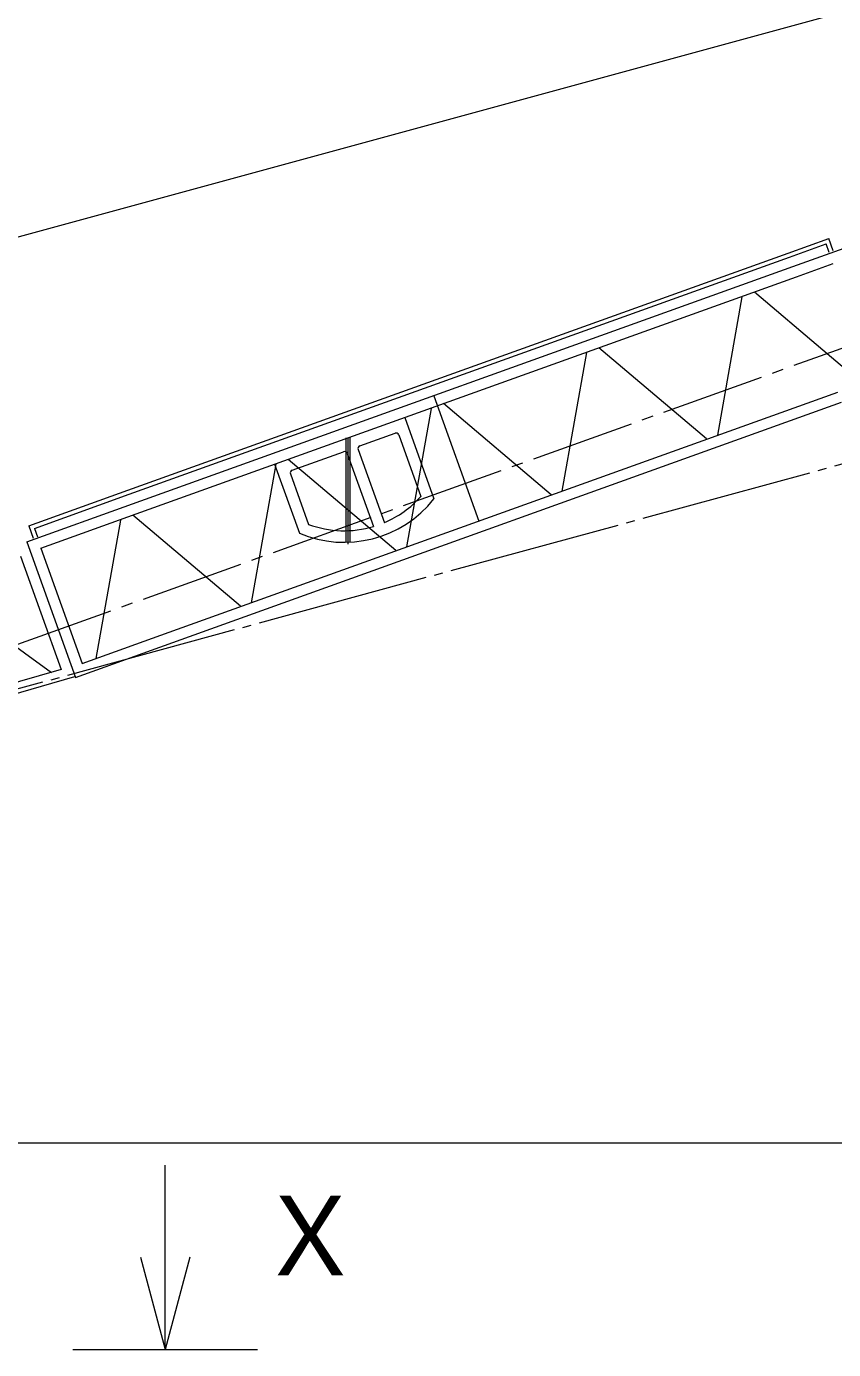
# Model space of a CAD drawing. Units: millimetres, scale not verified. Extents: x -26175 to 26208, y -37536 to 40834.
# Drawn here: x -15406 to -9803, y 11469 to 20649 of the extents above; entities that cross this region are included whole.
import ezdxf
from ezdxf.enums import TextEntityAlignment as Align

# ---------------------------------------------------------------- set-up
doc = ezdxf.new("R2010")
doc.units = ezdxf.units.MM
doc.header["$LTSCALE"] = 80
doc.linetypes.add('CHAIN2', pattern=[12, 9, -1, 1, -1])
doc.linetypes.add('USER1', pattern=[17.25, 15, -0.75, 0.75, -0.75])
for name, color, linetype, lineweight in [('0-0_0', 7, 'Continuous', 18), ('0-2_01 細線', 7, 'Continuous', 18), ('0-3_05 寸法', 7, 'Continuous', 18), ('0-5_12 当社中心線', 3, 'CHAIN2', 18), ('0-6_22 躯体・土木、中心線', 1, 'USER1', 18), ('0-7_20 躯体・土木、外形線', 1, 'Continuous', 18)]:
    doc.layers.add(name, color=color, linetype=linetype, lineweight=lineweight)
doc.styles.add('ＭＳ ゴシック', font='')
doc.styles.get('ＭＳ ゴシック').set_extended_font_data('MS Gothic')

msp = doc.modelspace()

# ---------------------------------------------------------------- linework, layer by layer
at = {"layer": '0-0_0'}
for p, q in [((-14442.97, 11468.96), (-14442.97, 12748.96)), ((-14614.46, 12108.96), (-14442.97, 11468.96)), ((-14271.48, 12108.96), (-14442.97, 11468.96)), ((-15082.97, 11468.96), (-13802.97, 11468.96))]:
    msp.add_line(p, q, dxfattribs=at)
at = {"layer": '0-2_01 細線'}
for p, q in [((-14702.73, 17431.62), (-10119.2, 19077.28)), ((-14692.59, 17403.38), (-10109.06, 19049.04)), ((-14668.93, 17337.49), (-10085.41, 18983.15)), ((-14643.59, 17266.91), (-10060.06, 18912.57)), ((-10439.6, 18773.38), (-10609.79, 17813.06)), ((-9877.54, 18404.23), (-10352.93, 18806.73)), ((-11518.19, 18386.13), (-11688.39, 17425.8)), ((-10685.48, 17787.83), (-11431.52, 18419.47)), ((-14356.35, 16466.92), (-9772.83, 18112.57)), ((-12578.91, 18087.27), (-12266.58, 17217.36)), ((-14331.01, 16396.33), (-9747.48, 18041.98)), ((-12596.77, 17998.89), (-12766.99, 17038.55)), ((-11764.06, 17400.58), (-12510.11, 18032.22)), ((-12779.65, 17936.14), (-12577.1, 17371.99)), ((-13091.44, 17739.19), (-12846.73, 17827.05)), ((-12821.15, 17814.99), (-12667.92, 17388.22)), ((-13189.94, 17794.21), (-13189.94, 17070.64)), ((-13174.94, 17794.21), (-13174.94, 17057.04)), ((-13159.94, 17794.21), (-13159.94, 17070.64)), ((-12842.65, 17013.31), (-13588.69, 17644.97)), ((-13562.03, 17570.24), (-13204.38, 17698.65)), ((-13178.8, 17686.58), (-12996.46, 17178.73)), ((-13103.5, 17713.61), (-12921.17, 17205.76)), ((-13675.36, 17611.62), (-13845.57, 16651.3)), ((-13683.18, 17611.74), (-13511.62, 17133.92)), ((-13574.09, 17544.66), (-13448.5, 17194.85)), ((-13921.23, 16626.07), (-14667.29, 17257.73))]:
    msp.add_line(p, q, dxfattribs=at)
for centre, radius, start, end in [((-12839.97, 17808.23), 20, 19.75144, 109.74894), ((-13084.68, 17720.37), 20, 109.75144, 199.75144), ((-13197.62, 17679.82), 20, 19.75144, 109.74716), ((-13555.27, 17551.42), 20, 109.75144, 199.75056), ((-13200.09, 17864.25), 794, 246.8984, 321.68571), ((-13200.09, 17864.25), 714, 292.96152, 318.1869), ((-13200.09, 17864.25), 714, 249.63995, 286.5385)]:
    msp.add_arc(centre, radius, start, end, dxfattribs=at)
at = {"layer": '0-3_05 寸法'}
for p, q in [((-19260.82, 18153.16), (6691.89, 25232.96)), ((7603.62, 12901.05), (-16196.38, 12901.05))]:
    msp.add_line(p, q, dxfattribs=at)
at = {"layer": '0-5_12 当社中心線'}
msp.add_line((-19112.07, 15054.07), (18199.53, 28451), dxfattribs=at)
at = {"layer": '0-6_22 躯体・土木、中心線'}
msp.add_line((-19113.81, 15059.56), (8231.84, 22515.33), dxfattribs=at)
at = {"layer": '0-7_20 躯体・土木、外形線'}
for p, q in [((-10085.41, 18983.15), (-5501.88, 20628.82)), ((-10119.2, 19077.28), (-9836.43, 19178.8)), ((-10109.06, 19049.04), (-9854.53, 19140.42)), ((-9833.46, 19081.74), (-9854.53, 19140.42)), ((-9805.22, 19091.87), (-9836.43, 19178.8)), ((-10060.06, 18912.57), (-9805.38, 19004.02)), ((-9606.89, 18175.07), (-9877.54, 18404.23)), ((-15389.38, 17185.08), (-14702.73, 17431.62)), ((-15351, 17166.98), (-14692.59, 17403.38)), ((-15402.64, 17074.06), (-14668.93, 17337.49)), ((-15306.7, 17028.83), (-14643.59, 17266.91)), ((-15389.38, 17185.08), (-15358.3, 17098.51)), ((-14753.94, 17224.37), (-14924.16, 16264.04)), ((-15351, 17166.98), (-15330.06, 17108.65)), ((-15402.64, 17074.06), (-15064.72, 16132.9)), ((-15306.7, 17028.83), (-15019.48, 16228.83)), ((-15446.35, 16973.86), (-15164.09, 16187.71)), ((-15965.33, 16697.54), (-15231.12, 16167.09)), ((-15019.48, 16228.83), (-14356.35, 16466.92)), ((-15064.72, 16132.9), (-14331.01, 16396.33)), ((-15164.09, 16187.71), (-16161.49, 15902.5)), ((-15071.38, 16136.21), (-16115.21, 15837.73))]:
    msp.add_line(p, q, dxfattribs=at)

# ---------------------------------------------------------------- texts
at = {"layer": '0-0_0', "style": 'ＭＳ ゴシック'}
msp.add_text('Ｘ', height=549.9, dxfattribs=at).set_placement((-13809.9, 11819.96), align=Align.BOTTOM_LEFT)

doc.saveas('drawing.dxf')
